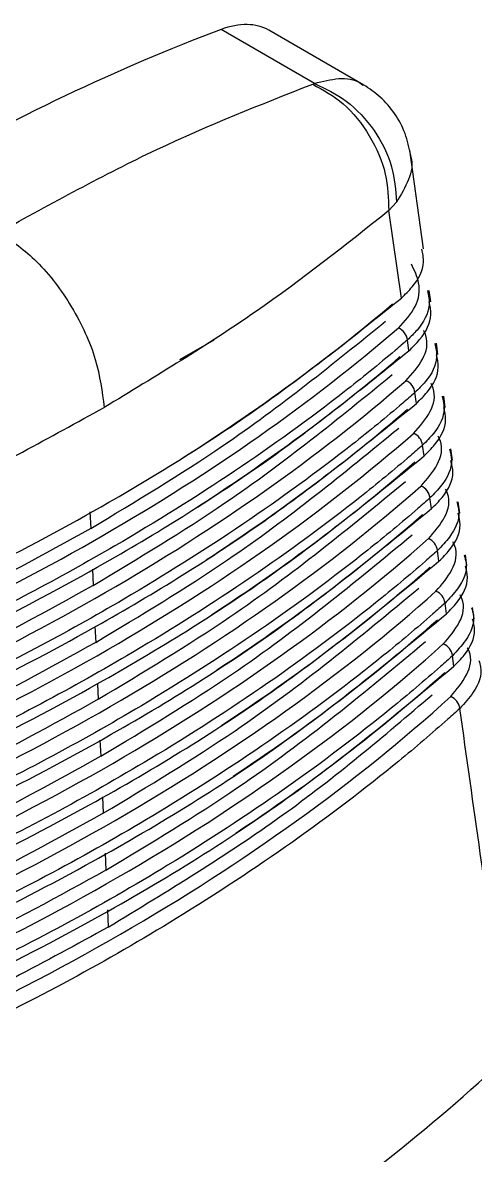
# Model space of a CAD drawing. Extents: x 11 to 120, y 2 to 94.
# Drawn here: x 88.183 to 88.596, y 19.039 to 20.072 of the extents above; entities that cross this region are included whole.
import ezdxf

# ---------------------------------------------------------------- set-up
doc = ezdxf.new("R2010")
doc.units = 0
doc.header["$MEASUREMENT"] = 0
doc.layers.add('OBJECT', color=7, linetype='CONTINUOUS')

msp = doc.modelspace()

# ---------------------------------------------------------------- linework, layer by layer
at = {"layer": 'OBJECT'}
for p, q in [((88.4491, 20.017), (88.3639, 20.0662)), ((88.4941, 20.0155), (88.4074, 20.0655)), ((88.4474, 20.0163), (88.4491, 20.017)), ((88.5485, 19.866), (88.5361, 19.956)), ((88.5238, 19.9087), (88.5168, 19.9009)), ((88.5283, 19.821), (88.5168, 19.9009)), ((88.5551, 19.8177), (88.5537, 19.8281)), ((88.3572, 19.7827), (88.3258, 19.7646)), ((88.5352, 19.773), (88.5338, 19.7828)), ((88.5617, 19.7695), (88.5603, 19.7798)), ((88.5421, 19.7249), (88.5407, 19.7347)), ((88.5683, 19.7213), (88.5669, 19.7316)), ((88.549, 19.6769), (88.5476, 19.6867)), ((88.5749, 19.673), (88.5735, 19.6833)), ((88.5558, 19.6289), (88.5544, 19.6386)), ((88.5815, 19.6248), (88.5801, 19.6351)), ((88.2442, 19.626), (88.2449, 19.6107)), ((88.5626, 19.5809), (88.5613, 19.5906)), ((88.5881, 19.5766), (88.5867, 19.5868)), ((88.2465, 19.5737), (88.2472, 19.5587)), ((88.5695, 19.5329), (88.5681, 19.5425)), ((88.5947, 19.5284), (88.5933, 19.5386)), ((88.2488, 19.5213), (88.2495, 19.5068)), ((88.5762, 19.4849), (88.5749, 19.4945)), ((88.2511, 19.469), (88.2518, 19.4548)), ((88.2534, 19.4174), (88.2541, 19.4028)), ((88.2557, 19.3658), (88.2564, 19.3508)), ((88.258, 19.3143), (88.2587, 19.2988)), ((88.2603, 19.2627), (88.261, 19.2469))]:
    msp.add_line(p, q, dxfattribs=at)
for centre, radius, start, end in [((88.5205, 19.7813), 0.0134, 6.4054, 67.5871), ((88.5274, 19.7332), 0.0134, 6.4382, 67.7634), ((88.5343, 19.6852), 0.0134, 6.471, 67.9393), ((88.5412, 19.6371), 0.0133, 6.5032, 68.1142), ((88.548, 19.5891), 0.0133, 6.5364, 68.2877), ((88.5549, 19.541), 0.0133, 6.5687, 68.4609), ((88.5617, 19.493), 0.0133, 6.6006, 68.634), ((88.5685, 19.445), 0.0132, 6.632, 68.8066), ((87.4854, 20.3416), 1.664, 303.0242, 313.2654)]:
    msp.add_arc(centre, radius, start, end, dxfattribs=at)
for centre, major_axis, ratio, start_param, end_param in [((88.3445, 19.9633), (0.0641, 0.1015), 0.548826, 0.021956, 0.625519), ((87.9941, 18.1407), (1.2089, 1.8994), 0.546317, 0.627208, 0.990716), ((86.7025, 20.5099), (2.1942, 0.0164), 0.572227, 5.542671, 5.684292), ((86.7039, 20.5158), (2.1948, -0.0167), 0.582304, 5.308542, 5.695912), ((86.7025, 20.4592), (2.1974, 0.0165), 0.572227, 5.547323, 5.687706), ((86.7039, 20.4652), (2.1981, -0.0168), 0.582304, 5.30513, 5.699324), ((86.7025, 20.4086), (2.2007, 0.0165), 0.572227, 5.554251, 5.691111), ((86.7039, 20.4145), (2.2013, -0.0168), 0.582304, 5.301726, 5.702727), ((86.7025, 20.358), (2.2039, 0.0165), 0.572227, 5.555932, 5.694508), ((86.7039, 20.3639), (2.2046, -0.0168), 0.582304, 5.298331, 5.706122), ((86.7025, 20.3074), (2.2072, 0.0165), 0.572227, 5.557569, 5.697897), ((86.7039, 20.3133), (2.2078, -0.0168), 0.582304, 5.294944, 5.709509), ((86.7025, 20.2567), (2.2104, 0.0166), 0.572227, 5.559057, 5.701278), ((86.7039, 20.2627), (2.2111, -0.0169), 0.582304, 5.291565, 5.712888), ((86.7025, 20.2061), (2.2137, 0.0166), 0.572227, 5.564473, 5.704651), ((86.7039, 20.212), (2.2143, -0.0169), 0.582304, 5.288194, 5.716259), ((86.7025, 20.1555), (2.2169, 0.0166), 0.572227, 5.564439, 5.708015), ((86.7039, 20.1614), (2.2176, -0.0169), 0.582304, 5.284831, 5.719622)]:
    msp.add_ellipse(centre, major_axis=major_axis, ratio=ratio, start_param=start_param, end_param=end_param, dxfattribs=at)
for points, knots in [([(88.4491, 20.017), (88.4566, 20.0189), (88.4715, 20.0227), (88.4866, 20.0208), (88.4925, 20.0159), (88.4935, 20.015)], [0, 0, 0, 0, 0.454567, 0.909134, 1, 1, 1, 1]), ([(88.4491, 20.017), (88.4591, 20.0122), (88.4797, 20.0023), (88.5048, 19.9748), (88.5215, 19.9419), (88.523, 19.9195), (88.5238, 19.9087)], [0, 0, 0, 0, 0.2415611, 0.4999999, 0.7584385, 1, 1, 1, 1]), ([(88.1616, 19.8812), (88.2095, 19.9076), (88.3054, 19.9605), (88.4001, 19.9977), (88.4474, 20.0163)], [0, 0, 0, 0, 0.5, 1, 1, 1, 1]), ([(88.4474, 20.0163), (88.457, 20.011), (88.4768, 19.9999), (88.5005, 19.9701), (88.5158, 19.935), (88.5165, 19.912), (88.5168, 19.9009)], [0, 0, 0, 0, 0.24117, 0.5, 0.75883, 1, 1, 1, 1]), ([(88.5368, 19.9513), (88.5354, 19.9581), (88.5326, 19.9716), (88.5227, 19.9897), (88.5098, 20.005), (88.4991, 20.0122), (88.4938, 20.0156)], [0, 0, 0, 0, 0.258945, 0.516514, 0.76554, 1, 1, 1, 1]), ([(88.5365, 19.9512), (88.5367, 19.9508), (88.5392, 19.9439), (88.5361, 19.9289), (88.5279, 19.9155), (88.5238, 19.9087)], [0, 0, 0, 0, 0.031421, 0.515711, 1, 1, 1, 1]), ([(88.5168, 19.9009), (88.4775, 19.8695), (88.3982, 19.8064), (88.3044, 19.7497), (88.2572, 19.7212)], [0, 0, 0, 0, 0.496376, 1, 1, 1, 1]), ([(88.1616, 19.8812), (88.1732, 19.873), (88.1975, 19.856), (88.229, 19.8138), (88.2515, 19.7657), (88.2553, 19.7356), (88.2572, 19.7212)], [0, 0, 0, 0, 0.240773, 0.5, 0.759227, 1, 1, 1, 1]), ([(88.5283, 19.821), (88.5318, 19.8244), (88.5421, 19.8345), (88.5504, 19.8502), (88.5478, 19.8618), (88.5469, 19.8658)], [0, 0, 0, 0, 0.247467, 0.747582, 1, 1, 1, 1]), ([(88.5256, 19.7937), (88.5315, 19.8001), (88.5433, 19.8128), (88.5463, 19.8337), (88.5402, 19.8463), (88.5374, 19.8519)], [0, 0, 0, 0, 0.3561452, 0.712376, 1, 1, 1, 1]), ([(87.9372, 19.4798), (87.9427, 19.482), (87.9703, 19.4928), (88.0843, 19.5402), (88.2387, 19.6176), (88.4059, 19.7228), (88.4875, 19.7883), (88.5283, 19.821)], [0, 0, 0, 0, 0.023792, 0.118973, 0.500647, 0.750324, 1, 1, 1, 1]), ([(88.5522, 19.8279), (88.5531, 19.8235), (88.5554, 19.8112), (88.5468, 19.7955), (88.5369, 19.7858), (88.5338, 19.7828)], [0, 0, 0, 0, 0.283128, 0.780256, 1, 1, 1, 1]), ([(88.5352, 19.773), (88.5386, 19.7763), (88.5489, 19.7865), (88.5571, 19.8021), (88.5545, 19.8137), (88.5536, 19.8175)], [0, 0, 0, 0, 0.248572, 0.750916, 1, 1, 1, 1]), ([(88.2449, 19.6107), (88.2859, 19.6354), (88.384, 19.6944), (88.4661, 19.7612), (88.5139, 19.8)], [0, 0, 0, 0, 0.418548, 1, 1, 1, 1]), ([(88.5325, 19.7456), (88.5382, 19.752), (88.5497, 19.7647), (88.5533, 19.7814), (88.5494, 19.79), (88.5487, 19.7915)], [0, 0, 0, 0, 0.449601, 0.89931, 1, 1, 1, 1]), ([(88.5338, 19.7828), (88.5301, 19.7796), (88.5114, 19.7636), (88.43, 19.6975), (88.2951, 19.6071), (88.1099, 19.5088), (87.9924, 19.4605), (87.9337, 19.4363)], [0, 0, 0, 0, 0.02343, 0.117165, 0.493038, 0.746519, 1, 1, 1, 1]), ([(88.5589, 19.7797), (88.5597, 19.7756), (88.5623, 19.7637), (88.5541, 19.748), (88.544, 19.738), (88.5407, 19.7347)], [0, 0, 0, 0, 0.260633, 0.759996, 1, 1, 1, 1]), ([(87.9328, 19.4252), (87.9383, 19.4273), (87.9659, 19.4382), (88.0802, 19.4853), (88.2371, 19.5634), (88.4084, 19.6707), (88.493, 19.7389), (88.5352, 19.773)], [0, 0, 0, 0, 0.023339, 0.116711, 0.491126, 0.745563, 1, 1, 1, 1]), ([(88.5421, 19.7249), (88.5455, 19.7283), (88.5557, 19.7384), (88.5638, 19.754), (88.5611, 19.7655), (88.5603, 19.7693)], [0, 0, 0, 0, 0.249743, 0.754445, 1, 1, 1, 1]), ([(88.2472, 19.5587), (88.2882, 19.5834), (88.3877, 19.6433), (88.471, 19.7112), (88.5199, 19.7512)], [0, 0, 0, 0, 0.411755, 1, 1, 1, 1]), ([(88.5393, 19.6975), (88.545, 19.7039), (88.5564, 19.7167), (88.56, 19.7333), (88.5561, 19.7417), (88.5554, 19.7432)], [0, 0, 0, 0, 0.452208, 0.904525, 1, 1, 1, 1]), ([(88.5407, 19.7347), (88.537, 19.7315), (88.5184, 19.7155), (88.4374, 19.6492), (88.3013, 19.5573), (88.1124, 19.4566), (87.9903, 19.4067), (87.9292, 19.3817)], [0, 0, 0, 0, 0.022991, 0.114968, 0.483793, 0.741897, 1, 1, 1, 1]), ([(88.5655, 19.7314), (88.5664, 19.7277), (88.5691, 19.7162), (88.5612, 19.7005), (88.5511, 19.6902), (88.5476, 19.6867)], [0, 0, 0, 0, 0.238245, 0.739978, 1, 1, 1, 1]), ([(87.9283, 19.3706), (87.9339, 19.3728), (87.9615, 19.3835), (88.0761, 19.4304), (88.2356, 19.5092), (88.411, 19.6187), (88.4984, 19.6895), (88.5421, 19.7249)], [0, 0, 0, 0, 0.022904, 0.114532, 0.481956, 0.740978, 1, 1, 1, 1]), ([(87.9445, 19.5705), (87.9992, 19.5934), (88.1095, 19.6397), (88.2077, 19.6939), (88.2572, 19.7212)], [0, 0, 0, 0, 0.496376, 1, 1, 1, 1]), ([(88.549, 19.6769), (88.5523, 19.6803), (88.5625, 19.6904), (88.5705, 19.7059), (88.5678, 19.7174), (88.5669, 19.7211)], [0, 0, 0, 0, 0.250979, 0.758175, 1, 1, 1, 1]), ([(88.2495, 19.5068), (88.2904, 19.5314), (88.3916, 19.5922), (88.4758, 19.6613), (88.5259, 19.7024)], [0, 0, 0, 0, 0.405259, 1, 1, 1, 1]), ([(88.5476, 19.6867), (88.5439, 19.6835), (88.5254, 19.6674), (88.4447, 19.6009), (88.3075, 19.5076), (88.1149, 19.4045), (87.9881, 19.3529), (87.9248, 19.3271)], [0, 0, 0, 0, 0.022568, 0.112852, 0.474885, 0.737443, 1, 1, 1, 1]), ([(88.5462, 19.6495), (88.5518, 19.6559), (88.563, 19.6686), (88.5667, 19.6852), (88.5627, 19.6935), (88.562, 19.6949)], [0, 0, 0, 0, 0.454762, 0.909635, 1, 1, 1, 1]), ([(87.9239, 19.316), (87.9294, 19.3182), (87.9572, 19.3289), (88.072, 19.3756), (88.234, 19.4551), (88.4136, 19.5666), (88.5038, 19.6401), (88.549, 19.6769)], [0, 0, 0, 0, 0.022484, 0.112433, 0.473119, 0.73656, 1, 1, 1, 1]), ([(88.5722, 19.6831), (88.573, 19.6798), (88.5759, 19.6687), (88.5684, 19.653), (88.5581, 19.6424), (88.5544, 19.6386)], [0, 0, 0, 0, 0.215932, 0.720177, 1, 1, 1, 1]), ([(88.5558, 19.6289), (88.5592, 19.6322), (88.5693, 19.6424), (88.5772, 19.6579), (88.5744, 19.6692), (88.5735, 19.6728)], [0, 0, 0, 0, 0.252286, 0.762115, 1, 1, 1, 1]), ([(88.2518, 19.4548), (88.2927, 19.4794), (88.3954, 19.5412), (88.4807, 19.6114), (88.532, 19.6537)], [0, 0, 0, 0, 0.399041, 1, 1, 1, 1]), ([(88.553, 19.6014), (88.5585, 19.6078), (88.5697, 19.6206), (88.5734, 19.6371), (88.5693, 19.6453), (88.5686, 19.6466)], [0, 0, 0, 0, 0.457268, 0.914646, 1, 1, 1, 1]), ([(88.5544, 19.6386), (88.5508, 19.6354), (88.5324, 19.6193), (88.4521, 19.5527), (88.3137, 19.4578), (88.1174, 19.3523), (87.986, 19.2991), (87.9203, 19.2725)], [0, 0, 0, 0, 0.02216, 0.110812, 0.466297, 0.733148, 1, 1, 1, 1]), ([(88.5788, 19.6349), (88.5797, 19.6319), (88.5827, 19.6212), (88.5755, 19.6055), (88.5651, 19.5946), (88.5613, 19.5906)], [0, 0, 0, 0, 0.193665, 0.700565, 1, 1, 1, 1]), ([(87.9194, 19.2615), (87.9249, 19.2636), (87.9527, 19.2742), (88.0679, 19.3207), (88.2324, 19.4009), (88.4162, 19.5145), (88.5093, 19.5908), (88.5558, 19.6289)], [0, 0, 0, 0, 0.022079, 0.110408, 0.464597, 0.732298, 1, 1, 1, 1]), ([(88.5626, 19.5809), (88.566, 19.5842), (88.576, 19.5944), (88.5838, 19.6098), (88.581, 19.6211), (88.5801, 19.6246)], [0, 0, 0, 0, 0.253663, 0.766271, 1, 1, 1, 1]), ([(88.2449, 19.6107), (88.2021, 19.587), (88.1, 19.5304), (87.9846, 19.4832), (87.9175, 19.4557)], [0, 0, 0, 0, 0.418548, 1, 1, 1, 1]), ([(88.2541, 19.4028), (88.295, 19.4274), (88.3993, 19.4901), (88.4857, 19.5616), (88.5381, 19.605)], [0, 0, 0, 0, 0.393082, 1, 1, 1, 1]), ([(88.5598, 19.5534), (88.5653, 19.5598), (88.5763, 19.5726), (88.5801, 19.589), (88.5759, 19.5971), (88.5752, 19.5984)], [0, 0, 0, 0, 0.459731, 0.91957, 1, 1, 1, 1]), ([(88.5613, 19.5906), (88.5576, 19.5873), (88.5393, 19.5712), (88.4594, 19.5044), (88.3199, 19.4081), (88.12, 19.3002), (87.9838, 19.2454), (87.9158, 19.2179)], [0, 0, 0, 0, 0.021766, 0.108843, 0.45801, 0.729005, 1, 1, 1, 1]), ([(88.5855, 19.5866), (88.5863, 19.584), (88.5894, 19.5737), (88.5826, 19.558), (88.5721, 19.5468), (88.5681, 19.5425)], [0, 0, 0, 0, 0.171408, 0.681117, 1, 1, 1, 1]), ([(87.9149, 19.2069), (87.9204, 19.209), (87.9483, 19.2196), (88.0637, 19.2659), (88.2309, 19.3467), (88.4188, 19.4625), (88.5147, 19.5414), (88.5626, 19.5809)], [0, 0, 0, 0, 0.021688, 0.108455, 0.456373, 0.728187, 1, 1, 1, 1]), ([(88.5695, 19.5329), (88.5728, 19.5362), (88.5827, 19.5465), (88.5904, 19.5618), (88.5876, 19.5729), (88.5867, 19.5764)], [0, 0, 0, 0, 0.255114, 0.770648, 1, 1, 1, 1]), ([(88.2472, 19.5587), (88.2045, 19.5351), (88.1007, 19.4776), (87.9834, 19.4297), (87.9143, 19.4016)], [0, 0, 0, 0, 0.411755, 1, 1, 1, 1]), ([(88.2564, 19.3508), (88.2974, 19.3755), (88.4032, 19.4391), (88.4906, 19.5118), (88.5442, 19.5563)], [0, 0, 0, 0, 0.387367, 1, 1, 1, 1]), ([(88.5681, 19.5425), (88.5644, 19.5393), (88.5462, 19.5231), (88.4668, 19.4562), (88.326, 19.3584), (88.1225, 19.248), (87.9817, 19.1916), (87.9113, 19.1634)], [0, 0, 0, 0, 0.021386, 0.106942, 0.450009, 0.725005, 1, 1, 1, 1]), ([(88.5665, 19.5053), (88.572, 19.5117), (88.583, 19.5246), (88.5868, 19.5409), (88.5824, 19.549), (88.5818, 19.5501)], [0, 0, 0, 0, 0.462151, 0.924412, 1, 1, 1, 1]), ([(87.9104, 19.1524), (87.9159, 19.1545), (87.9439, 19.165), (88.0595, 19.2111), (88.2293, 19.2926), (88.4214, 19.4104), (88.5201, 19.492), (88.5695, 19.5329)], [0, 0, 0, 0, 0.021311, 0.106568, 0.448432, 0.724216, 1, 1, 1, 1]), ([(88.5922, 19.5384), (88.5929, 19.5361), (88.5961, 19.5261), (88.5896, 19.5105), (88.5791, 19.4991), (88.5749, 19.4945)], [0, 0, 0, 0, 0.149135, 0.6618087, 1, 1, 1, 1]), ([(88.5762, 19.4849), (88.5795, 19.4882), (88.5894, 19.4985), (88.597, 19.5137), (88.5942, 19.5248), (88.5933, 19.5281)], [0, 0, 0, 0, 0.256641, 0.775256, 1, 1, 1, 1]), ([(88.2495, 19.5068), (88.2068, 19.4831), (88.1014, 19.4247), (87.9821, 19.3763), (87.9111, 19.3475)], [0, 0, 0, 0, 0.405259, 1, 1, 1, 1]), ([(88.2587, 19.2988), (88.2997, 19.3235), (88.4071, 19.3881), (88.4956, 19.462), (88.5504, 19.5076)], [0, 0, 0, 0, 0.38188, 1, 1, 1, 1]), ([(88.5733, 19.4573), (88.5787, 19.4637), (88.5896, 19.4766), (88.5934, 19.4929), (88.589, 19.5008), (88.5884, 19.5019)], [0, 0, 0, 0, 0.464534, 0.929177, 1, 1, 1, 1]), ([(88.5749, 19.4945), (88.5713, 19.4913), (88.5531, 19.4751), (88.4741, 19.408), (88.3322, 19.3086), (88.1251, 19.1959), (87.9795, 19.1378), (87.9067, 19.1088)], [0, 0, 0, 0, 0.021019, 0.105106, 0.44228, 0.72114, 1, 1, 1, 1]), ([(88.5989, 19.4901), (88.5996, 19.4882), (88.6028, 19.4786), (88.5966, 19.463), (88.586, 19.4513), (88.5816, 19.4465)], [0, 0, 0, 0, 0.126813, 0.642616, 1, 1, 1, 1]), ([(87.9058, 19.0978), (87.9114, 19.0999), (87.9394, 19.1104), (88.0554, 19.1562), (88.2277, 19.2384), (88.424, 19.3584), (88.5255, 19.4427), (88.5762, 19.4849)], [0, 0, 0, 0, 0.020947, 0.104745, 0.44076, 0.72038, 1, 1, 1, 1]), ([(88.261, 19.2469), (88.3152, 19.2799), (88.4236, 19.3459), (88.5123, 19.4213), (88.5565, 19.459)], [0, 0, 0, 0, 0.500491, 1, 1, 1, 1]), ([(88.2518, 19.4548), (88.2091, 19.4311), (88.1021, 19.3719), (87.9807, 19.3228), (87.9078, 19.2933)], [0, 0, 0, 0, 0.399041, 1, 1, 1, 1]), ([(88.5816, 19.4465), (88.578, 19.4433), (88.56, 19.427), (88.4813, 19.3598), (88.3384, 19.2589), (88.1276, 19.1437), (87.9773, 19.0841), (87.9022, 19.0543)], [0, 0, 0, 0, 0.020664, 0.103331, 0.434809, 0.717404, 1, 1, 1, 1]), ([(88.6259, 19.1299), (88.6174, 19.1913), (88.6027, 19.2967), (88.5879, 19.4023), (88.5816, 19.4465)], [0, 0, 0, 0, 0.581449, 1, 1, 1, 1]), ([(88.2541, 19.4028), (88.2114, 19.3791), (88.1028, 19.319), (87.9794, 19.2693), (87.9044, 19.2392)], [0, 0, 0, 0, 0.393082, 1, 1, 1, 1]), ([(88.2564, 19.3508), (88.2137, 19.3272), (88.1034, 19.2661), (87.9779, 19.2158), (87.9011, 19.185)], [0, 0, 0, 0, 0.387367, 1, 1, 1, 1]), ([(88.2587, 19.2988), (88.2159, 19.2752), (88.1041, 19.2132), (87.9765, 19.1623), (87.8976, 19.1308)], [0, 0, 0, 0, 0.38188, 1, 1, 1, 1]), ([(88.261, 19.2469), (88.2038, 19.2156), (88.0894, 19.153), (87.9592, 19.102), (87.8941, 19.0766)], [0, 0, 0, 0, 0.500491, 1, 1, 1, 1]), ([(88.5864, 18.776), (88.5912, 18.7994), (88.6103, 18.8935), (88.6288, 18.9879), (88.6427, 19.0588)], [0, 0, 0, 0, 0.249079, 1, 1, 1, 1])]:
    msp.add_open_spline(points, degree=3, knots=knots, dxfattribs=at)

doc.saveas('drawing.dxf')
